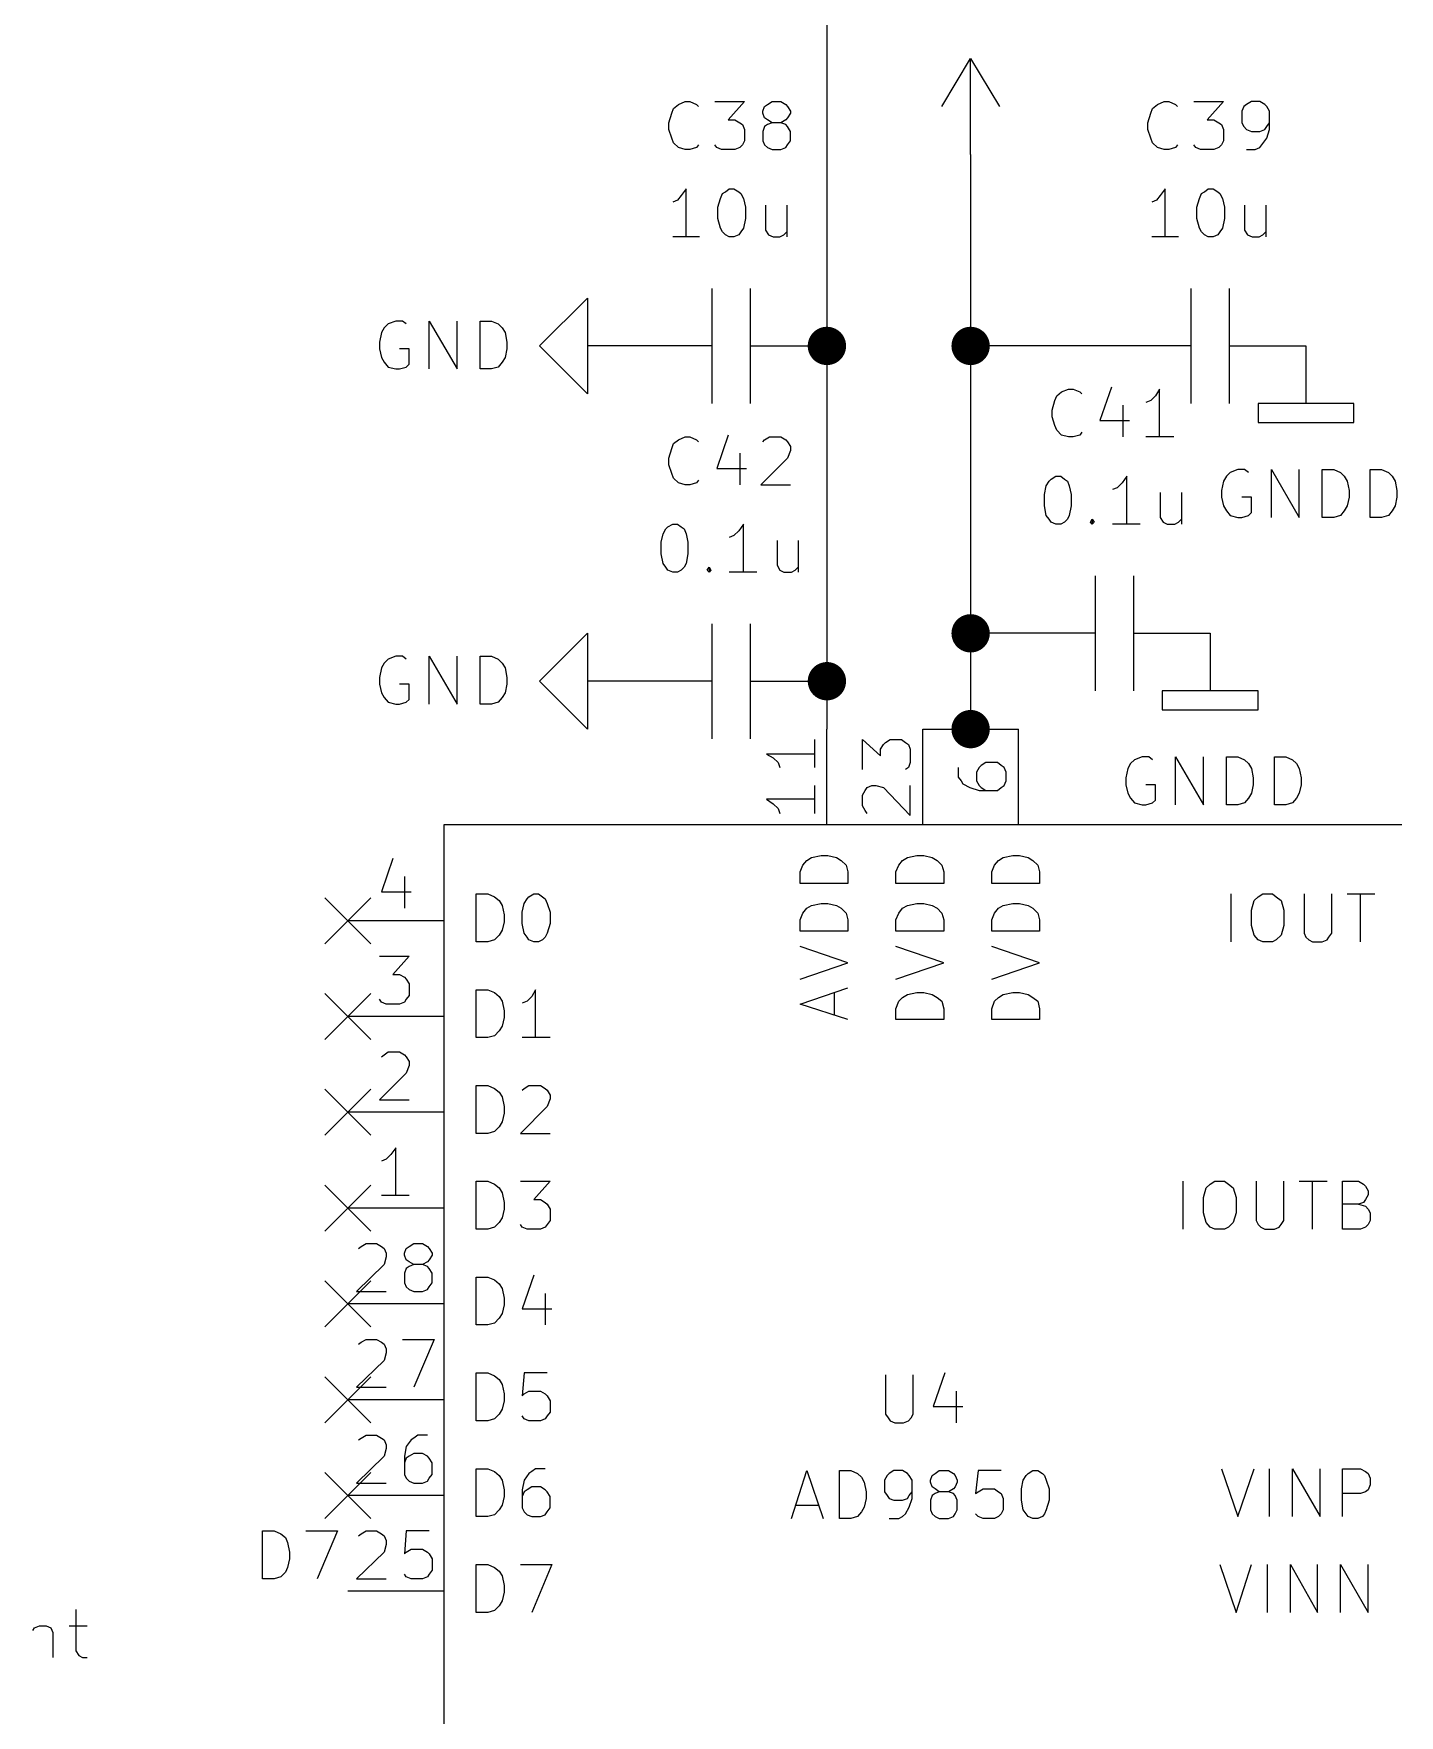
# Model space of a CAD drawing. Extents: x -2.2 to 11.3, y -7.9 to -0.4.
# Drawn here: x 2.872 to 4.297, y -5.179 to -3.424 of the extents above; entities that cross this region are included whole.
import ezdxf

# ---------------------------------------------------------------- set-up
doc = ezdxf.new("R2010")
doc.units = 0
doc.header["$MEASUREMENT"] = 0
for name, color, linetype in [('BLACK', 7, 'CONTINUOUS'), ('BLUE2', 5, 'CONTINUOUS'), ('CYAN2', 4, 'CONTINUOUS'), ('GREEN2', 3, 'CONTINUOUS'), ('LYELLOW', 51, 'CONTINUOUS'), ('RED2', 1, 'CONTINUOUS')]:
    doc.layers.add(name, color=color, linetype=linetype)

msp = doc.modelspace()

# ---------------------------------------------------------------- linework, layer by layer
at = {"layer": 'BLACK', "linetype": 'CONTINUOUS'}
for p, q in [((3.111, -5.037), (3.111, -4.987)), ((3.111, -4.987), (3.123, -4.987)), ((3.123, -4.987), (3.13, -4.99)), ((3.13, -4.99), (3.135, -4.994)), ((3.135, -4.994), (3.137, -4.999)), ((3.137, -4.999), (3.139, -5.009)), ((3.156, -4.987), (3.189, -4.987)), ((3.189, -4.987), (3.168, -5.037)), ((3.139, -5.016), (3.137, -5.025)), ((3.139, -5.009), (3.139, -5.016)), ((3.123, -5.037), (3.111, -5.037)), ((3.13, -5.035), (3.123, -5.037)), ((3.135, -5.03), (3.13, -5.035)), ((3.137, -5.025), (3.135, -5.03))]:
    msp.add_line(p, q, dxfattribs=at)
at = {"layer": 'BLUE2', "linetype": 'CONTINUOUS'}
for p, q in [((3.176, -4.326), (3.224, -4.374)), ((3.224, -4.326), (3.176, -4.374)), ((3.176, -4.426), (3.224, -4.474)), ((3.224, -4.426), (3.176, -4.474)), ((3.176, -4.526), (3.224, -4.574)), ((3.224, -4.526), (3.176, -4.574)), ((3.176, -4.626), (3.224, -4.674)), ((3.224, -4.626), (3.176, -4.674)), ((3.176, -4.726), (3.224, -4.774)), ((3.224, -4.726), (3.176, -4.774)), ((3.176, -4.826), (3.224, -4.874)), ((3.224, -4.826), (3.176, -4.874)), ((3.176, -4.926), (3.224, -4.974)), ((3.224, -4.926), (3.176, -4.974))]:
    msp.add_line(p, q, dxfattribs=at)
at = {"layer": 'CYAN2', "linetype": 'CONTINUOUS'}
for p, q in [((3.535, -3.517), (3.538, -3.507)), ((3.538, -3.507), (3.54, -3.502)), ((3.54, -3.502), (3.545, -3.498)), ((3.545, -3.498), (3.552, -3.495)), ((3.552, -3.495), (3.557, -3.495)), ((3.557, -3.495), (3.564, -3.498)), ((3.564, -3.498), (3.566, -3.5)), ((3.583, -3.495), (3.614, -3.495)), ((3.614, -3.495), (3.597, -3.514)), ((3.633, -3.505), (3.635, -3.5)), ((3.633, -3.507), (3.633, -3.505)), ((3.635, -3.512), (3.633, -3.507)), ((3.635, -3.5), (3.638, -3.498)), ((3.638, -3.498), (3.643, -3.495)), ((3.643, -3.495), (3.652, -3.495)), ((3.652, -3.495), (3.657, -3.498)), ((3.657, -3.498), (3.659, -3.5)), ((3.659, -3.5), (3.662, -3.505)), ((3.662, -3.507), (3.659, -3.512)), ((3.662, -3.505), (3.662, -3.507)), ((4.035, -3.517), (4.038, -3.507)), ((4.038, -3.507), (4.04, -3.502)), ((4.04, -3.502), (4.045, -3.498)), ((4.045, -3.498), (4.052, -3.495)), ((4.052, -3.495), (4.057, -3.495)), ((4.057, -3.495), (4.064, -3.498)), ((4.064, -3.498), (4.066, -3.5)), ((4.083, -3.495), (4.114, -3.495)), ((4.114, -3.495), (4.097, -3.514)), ((4.135, -3.5), (4.133, -3.505)), ((4.133, -3.505), (4.133, -3.517)), ((4.138, -3.498), (4.135, -3.5)), ((4.143, -3.495), (4.138, -3.498)), ((4.152, -3.495), (4.143, -3.495)), ((4.157, -3.498), (4.152, -3.495)), ((4.159, -3.5), (4.157, -3.498)), ((4.162, -3.505), (4.159, -3.5)), ((4.162, -3.524), (4.162, -3.505)), ((3.535, -3.524), (3.535, -3.517)), ((3.538, -3.533), (3.535, -3.524)), ((3.597, -3.514), (3.604, -3.514)), ((3.604, -3.514), (3.609, -3.517)), ((3.609, -3.517), (3.612, -3.519)), ((3.612, -3.519), (3.614, -3.524)), ((3.614, -3.524), (3.614, -3.536)), ((3.635, -3.521), (3.633, -3.526)), ((3.633, -3.526), (3.633, -3.536)), ((3.638, -3.514), (3.635, -3.512)), ((3.638, -3.519), (3.635, -3.521)), ((3.643, -3.517), (3.638, -3.514)), ((3.643, -3.517), (3.638, -3.519)), ((3.652, -3.517), (3.643, -3.517)), ((3.657, -3.514), (3.652, -3.517)), ((3.657, -3.519), (3.652, -3.517)), ((3.659, -3.512), (3.657, -3.514)), ((3.659, -3.521), (3.657, -3.519)), ((3.662, -3.526), (3.659, -3.521)), ((3.662, -3.536), (3.662, -3.526)), ((4.035, -3.524), (4.035, -3.517)), ((4.038, -3.533), (4.035, -3.524)), ((4.097, -3.514), (4.104, -3.514)), ((4.104, -3.514), (4.109, -3.517)), ((4.109, -3.517), (4.112, -3.519)), ((4.112, -3.519), (4.114, -3.524)), ((4.114, -3.524), (4.114, -3.536)), ((4.133, -3.517), (4.135, -3.521)), ((4.135, -3.521), (4.138, -3.524)), ((4.138, -3.524), (4.143, -3.526)), ((4.143, -3.526), (4.152, -3.526)), ((4.152, -3.526), (4.157, -3.524)), ((4.157, -3.524), (4.159, -3.521)), ((4.159, -3.521), (4.162, -3.517)), ((4.159, -3.533), (4.162, -3.524)), ((3.54, -3.538), (3.538, -3.533)), ((3.545, -3.543), (3.54, -3.538)), ((3.552, -3.545), (3.545, -3.543)), ((3.557, -3.545), (3.552, -3.545)), ((3.564, -3.543), (3.557, -3.545)), ((3.566, -3.54), (3.564, -3.543)), ((3.585, -3.543), (3.583, -3.54)), ((3.59, -3.545), (3.585, -3.543)), ((3.604, -3.545), (3.59, -3.545)), ((3.609, -3.543), (3.604, -3.545)), ((3.612, -3.54), (3.609, -3.543)), ((3.614, -3.536), (3.612, -3.54)), ((3.633, -3.536), (3.635, -3.54)), ((3.635, -3.54), (3.638, -3.543)), ((3.638, -3.543), (3.643, -3.545)), ((3.643, -3.545), (3.652, -3.545)), ((3.652, -3.545), (3.657, -3.543)), ((3.657, -3.543), (3.659, -3.54)), ((3.659, -3.54), (3.662, -3.536)), ((4.04, -3.538), (4.038, -3.533)), ((4.045, -3.543), (4.04, -3.538)), ((4.052, -3.545), (4.045, -3.543)), ((4.057, -3.545), (4.052, -3.545)), ((4.064, -3.543), (4.057, -3.545)), ((4.066, -3.54), (4.064, -3.543)), ((4.085, -3.543), (4.083, -3.54)), ((4.09, -3.545), (4.085, -3.543)), ((4.104, -3.545), (4.09, -3.545)), ((4.109, -3.543), (4.104, -3.545)), ((4.112, -3.54), (4.109, -3.543)), ((4.114, -3.536), (4.112, -3.54)), ((4.138, -3.545), (4.147, -3.545)), ((4.147, -3.545), (4.152, -3.543)), ((4.152, -3.543), (4.154, -3.54)), ((4.154, -3.54), (4.159, -3.533)), ((3.544, -3.598), (3.539, -3.6)), ((3.548, -3.593), (3.544, -3.598)), ((3.553, -3.586), (3.548, -3.593)), ((3.553, -3.636), (3.553, -3.586)), ((3.586, -3.605), (3.589, -3.596)), ((3.589, -3.596), (3.591, -3.591)), ((3.591, -3.591), (3.594, -3.589)), ((3.594, -3.589), (3.598, -3.586)), ((3.598, -3.586), (3.603, -3.586)), ((3.603, -3.586), (3.608, -3.589)), ((3.608, -3.589), (3.61, -3.591)), ((3.61, -3.591), (3.613, -3.596)), ((3.613, -3.596), (3.615, -3.605)), ((4.044, -3.598), (4.039, -3.6)), ((4.048, -3.593), (4.044, -3.598)), ((4.053, -3.586), (4.048, -3.593)), ((4.053, -3.636), (4.053, -3.586)), ((4.086, -3.605), (4.089, -3.596)), ((4.089, -3.596), (4.091, -3.591)), ((4.091, -3.591), (4.094, -3.589)), ((4.094, -3.589), (4.098, -3.586)), ((4.098, -3.586), (4.103, -3.586)), ((4.103, -3.586), (4.108, -3.589)), ((4.108, -3.589), (4.11, -3.591)), ((4.11, -3.591), (4.113, -3.596)), ((4.113, -3.596), (4.115, -3.605)), ((3.586, -3.617), (3.586, -3.605)), ((3.615, -3.605), (3.615, -3.617)), ((3.636, -3.603), (3.636, -3.629)), ((3.658, -3.603), (3.658, -3.636)), ((4.086, -3.617), (4.086, -3.605)), ((4.115, -3.605), (4.115, -3.617)), ((4.136, -3.603), (4.136, -3.629)), ((4.158, -3.603), (4.158, -3.636)), ((3.589, -3.627), (3.586, -3.617)), ((3.591, -3.631), (3.589, -3.627)), ((3.594, -3.634), (3.591, -3.631)), ((3.61, -3.631), (3.608, -3.634)), ((3.613, -3.627), (3.61, -3.631)), ((3.615, -3.617), (3.613, -3.627)), ((3.636, -3.629), (3.639, -3.634)), ((3.655, -3.634), (3.658, -3.631)), ((4.089, -3.627), (4.086, -3.617)), ((4.091, -3.631), (4.089, -3.627)), ((4.094, -3.634), (4.091, -3.631)), ((4.11, -3.631), (4.108, -3.634)), ((4.113, -3.627), (4.11, -3.631)), ((4.115, -3.617), (4.113, -3.627)), ((4.136, -3.629), (4.139, -3.634)), ((4.155, -3.634), (4.158, -3.631)), ((3.567, -3.636), (3.539, -3.636)), ((3.598, -3.636), (3.594, -3.634)), ((3.603, -3.636), (3.598, -3.636)), ((3.608, -3.634), (3.603, -3.636)), ((3.639, -3.634), (3.644, -3.636)), ((3.644, -3.636), (3.651, -3.636)), ((3.651, -3.636), (3.655, -3.634)), ((4.067, -3.636), (4.039, -3.636)), ((4.098, -3.636), (4.094, -3.634)), ((4.103, -3.636), (4.098, -3.636)), ((4.108, -3.634), (4.103, -3.636)), ((4.139, -3.634), (4.144, -3.636)), ((4.144, -3.636), (4.151, -3.636)), ((4.151, -3.636), (4.155, -3.634)), ((3.235, -3.736), (3.233, -3.746)), ((3.238, -3.731), (3.235, -3.736)), ((3.242, -3.727), (3.238, -3.731)), ((3.25, -3.724), (3.242, -3.727)), ((3.257, -3.724), (3.25, -3.724)), ((3.261, -3.727), (3.257, -3.724)), ((3.285, -3.774), (3.285, -3.724)), ((3.285, -3.724), (3.314, -3.774)), ((3.314, -3.774), (3.314, -3.724)), ((3.338, -3.774), (3.338, -3.724)), ((3.338, -3.724), (3.35, -3.724)), ((3.35, -3.724), (3.357, -3.727)), ((3.357, -3.727), (3.361, -3.731)), ((3.361, -3.731), (3.364, -3.736)), ((3.364, -3.736), (3.366, -3.746)), ((3.233, -3.746), (3.233, -3.753)), ((3.233, -3.753), (3.235, -3.762)), ((3.264, -3.753), (3.254, -3.753)), ((3.264, -3.769), (3.264, -3.753)), ((3.366, -3.753), (3.364, -3.762)), ((3.366, -3.746), (3.366, -3.753)), ((3.235, -3.762), (3.238, -3.767)), ((3.238, -3.767), (3.242, -3.772)), ((3.242, -3.772), (3.25, -3.774)), ((3.25, -3.774), (3.254, -3.774)), ((3.254, -3.774), (3.261, -3.772)), ((3.261, -3.772), (3.264, -3.769)), ((3.35, -3.774), (3.338, -3.774)), ((3.357, -3.772), (3.35, -3.774)), ((3.361, -3.767), (3.357, -3.772)), ((3.364, -3.762), (3.361, -3.767)), ((3.935, -3.817), (3.938, -3.807)), ((3.938, -3.807), (3.94, -3.802)), ((3.94, -3.802), (3.945, -3.798)), ((3.945, -3.798), (3.952, -3.795)), ((3.952, -3.795), (3.957, -3.795)), ((3.957, -3.795), (3.964, -3.798)), ((3.964, -3.798), (3.966, -3.8)), ((3.997, -3.793), (3.985, -3.828)), ((4.038, -3.807), (4.033, -3.809)), ((4.043, -3.802), (4.038, -3.807)), ((4.047, -3.795), (4.043, -3.802)), ((4.047, -3.845), (4.047, -3.795)), ((3.935, -3.824), (3.935, -3.817)), ((3.938, -3.833), (3.935, -3.824)), ((4.009, -3.812), (4.009, -3.845)), ((3.597, -3.843), (3.585, -3.878)), ((3.94, -3.838), (3.938, -3.833)), ((3.945, -3.843), (3.94, -3.838)), ((3.952, -3.845), (3.945, -3.843)), ((3.964, -3.843), (3.957, -3.845)), ((3.966, -3.84), (3.964, -3.843)), ((3.985, -3.828), (4.016, -3.828)), ((3.535, -3.867), (3.538, -3.857)), ((3.538, -3.857), (3.54, -3.852)), ((3.54, -3.852), (3.545, -3.848)), ((3.545, -3.848), (3.552, -3.845)), ((3.552, -3.845), (3.557, -3.845)), ((3.557, -3.845), (3.564, -3.848)), ((3.564, -3.848), (3.566, -3.85)), ((3.609, -3.862), (3.609, -3.895)), ((3.633, -3.85), (3.635, -3.848)), ((3.635, -3.848), (3.64, -3.845)), ((3.64, -3.845), (3.652, -3.845)), ((3.652, -3.845), (3.657, -3.848)), ((3.657, -3.848), (3.659, -3.85)), ((3.659, -3.85), (3.662, -3.855)), ((3.662, -3.859), (3.659, -3.867)), ((3.662, -3.855), (3.662, -3.859)), ((3.957, -3.845), (3.952, -3.845)), ((4.062, -3.845), (4.033, -3.845)), ((3.535, -3.874), (3.535, -3.867)), ((3.538, -3.883), (3.535, -3.874)), ((3.585, -3.878), (3.616, -3.878)), ((3.659, -3.867), (3.631, -3.895)), ((4.129, -3.879), (4.121, -3.882)), ((4.136, -3.879), (4.129, -3.879)), ((4.14, -3.882), (4.136, -3.879)), ((4.164, -3.929), (4.164, -3.879)), ((4.164, -3.879), (4.193, -3.929)), ((4.193, -3.929), (4.193, -3.879)), ((4.217, -3.929), (4.217, -3.879)), ((4.217, -3.879), (4.229, -3.879)), ((4.229, -3.879), (4.236, -3.882)), ((4.267, -3.929), (4.267, -3.879)), ((4.267, -3.879), (4.279, -3.879)), ((4.279, -3.879), (4.286, -3.882)), ((3.54, -3.888), (3.538, -3.883)), ((3.545, -3.893), (3.54, -3.888)), ((3.552, -3.895), (3.545, -3.893)), ((3.557, -3.895), (3.552, -3.895)), ((3.564, -3.893), (3.557, -3.895)), ((3.566, -3.89), (3.564, -3.893)), ((3.631, -3.895), (3.662, -3.895)), ((3.927, -3.905), (3.929, -3.896)), ((3.929, -3.896), (3.932, -3.891)), ((3.932, -3.891), (3.934, -3.889)), ((3.934, -3.889), (3.939, -3.886)), ((3.939, -3.886), (3.944, -3.886)), ((3.944, -3.886), (3.948, -3.889)), ((3.948, -3.889), (3.951, -3.891)), ((3.951, -3.891), (3.953, -3.896)), ((3.953, -3.896), (3.955, -3.905)), ((4.008, -3.893), (4.003, -3.898)), ((4.013, -3.886), (4.008, -3.893)), ((4.013, -3.936), (4.013, -3.886)), ((4.114, -3.891), (4.112, -3.901)), ((4.117, -3.886), (4.114, -3.891)), ((4.121, -3.882), (4.117, -3.886)), ((4.236, -3.882), (4.24, -3.886)), ((4.24, -3.886), (4.243, -3.891)), ((4.243, -3.891), (4.245, -3.901)), ((4.286, -3.882), (4.29, -3.886)), ((4.29, -3.886), (4.293, -3.891)), ((4.293, -3.891), (4.295, -3.901)), ((3.927, -3.917), (3.927, -3.905)), ((3.955, -3.905), (3.955, -3.917)), ((4.003, -3.898), (3.998, -3.9)), ((4.048, -3.903), (4.048, -3.929)), ((4.07, -3.903), (4.07, -3.936)), ((4.112, -3.901), (4.112, -3.908)), ((4.112, -3.908), (4.114, -3.917)), ((4.143, -3.908), (4.133, -3.908)), ((4.143, -3.924), (4.143, -3.908)), ((4.245, -3.908), (4.243, -3.917)), ((4.245, -3.901), (4.245, -3.908)), ((4.295, -3.908), (4.293, -3.917)), ((4.295, -3.901), (4.295, -3.908)), ((3.929, -3.927), (3.927, -3.917)), ((3.932, -3.931), (3.929, -3.927)), ((3.934, -3.934), (3.932, -3.931)), ((3.951, -3.931), (3.948, -3.934)), ((3.953, -3.927), (3.951, -3.931)), ((3.955, -3.917), (3.953, -3.927)), ((3.975, -3.934), (3.977, -3.931)), ((3.977, -3.931), (3.979, -3.934)), ((3.977, -3.931), (3.977, -3.936)), ((4.048, -3.929), (4.051, -3.934)), ((4.067, -3.934), (4.07, -3.931)), ((4.114, -3.917), (4.117, -3.922)), ((4.117, -3.922), (4.121, -3.927)), ((4.121, -3.927), (4.129, -3.929)), ((4.129, -3.929), (4.133, -3.929)), ((4.133, -3.929), (4.14, -3.927)), ((4.14, -3.927), (4.143, -3.924)), ((4.229, -3.929), (4.217, -3.929)), ((4.236, -3.927), (4.229, -3.929)), ((4.24, -3.922), (4.236, -3.927)), ((4.243, -3.917), (4.24, -3.922)), ((4.279, -3.929), (4.267, -3.929)), ((4.286, -3.927), (4.279, -3.929)), ((4.29, -3.922), (4.286, -3.927)), ((4.293, -3.917), (4.29, -3.922)), ((3.527, -3.955), (3.529, -3.946)), ((3.529, -3.946), (3.532, -3.941)), ((3.532, -3.941), (3.534, -3.939)), ((3.534, -3.939), (3.539, -3.936)), ((3.539, -3.936), (3.544, -3.936)), ((3.544, -3.936), (3.548, -3.939)), ((3.548, -3.939), (3.551, -3.941)), ((3.551, -3.941), (3.553, -3.946)), ((3.553, -3.946), (3.555, -3.955)), ((3.603, -3.948), (3.598, -3.95)), ((3.608, -3.943), (3.603, -3.948)), ((3.613, -3.936), (3.608, -3.943)), ((3.613, -3.986), (3.613, -3.936)), ((3.939, -3.936), (3.934, -3.934)), ((3.944, -3.936), (3.939, -3.936)), ((3.948, -3.934), (3.944, -3.936)), ((3.977, -3.936), (3.975, -3.934)), ((3.979, -3.934), (3.977, -3.936)), ((4.027, -3.936), (3.998, -3.936)), ((4.051, -3.934), (4.055, -3.936)), ((4.055, -3.936), (4.063, -3.936)), ((4.063, -3.936), (4.067, -3.934)), ((3.527, -3.967), (3.527, -3.955)), ((3.529, -3.977), (3.527, -3.967)), ((3.555, -3.967), (3.553, -3.977)), ((3.555, -3.955), (3.555, -3.967)), ((3.648, -3.953), (3.648, -3.979)), ((3.67, -3.953), (3.67, -3.986)), ((3.532, -3.981), (3.529, -3.977)), ((3.534, -3.984), (3.532, -3.981)), ((3.539, -3.986), (3.534, -3.984)), ((3.548, -3.984), (3.544, -3.986)), ((3.551, -3.981), (3.548, -3.984)), ((3.553, -3.977), (3.551, -3.981)), ((3.575, -3.984), (3.577, -3.981)), ((3.577, -3.986), (3.575, -3.984)), ((3.577, -3.981), (3.579, -3.984)), ((3.577, -3.981), (3.577, -3.986)), ((3.579, -3.984), (3.577, -3.986)), ((3.648, -3.979), (3.651, -3.984)), ((3.651, -3.984), (3.655, -3.986)), ((3.663, -3.986), (3.667, -3.984)), ((3.667, -3.984), (3.67, -3.981)), ((3.544, -3.986), (3.539, -3.986)), ((3.627, -3.986), (3.598, -3.986)), ((3.655, -3.986), (3.663, -3.986)), ((3.235, -4.086), (3.233, -4.096)), ((3.238, -4.081), (3.235, -4.086)), ((3.242, -4.077), (3.238, -4.081)), ((3.25, -4.074), (3.242, -4.077)), ((3.257, -4.074), (3.25, -4.074)), ((3.261, -4.077), (3.257, -4.074)), ((3.285, -4.124), (3.285, -4.074)), ((3.285, -4.074), (3.314, -4.124)), ((3.314, -4.124), (3.314, -4.074)), ((3.338, -4.124), (3.338, -4.074)), ((3.338, -4.074), (3.35, -4.074)), ((3.35, -4.074), (3.357, -4.077)), ((3.357, -4.077), (3.361, -4.081)), ((3.361, -4.081), (3.364, -4.086)), ((3.364, -4.086), (3.366, -4.096)), ((3.233, -4.096), (3.233, -4.103)), ((3.233, -4.103), (3.235, -4.112)), ((3.264, -4.103), (3.254, -4.103)), ((3.264, -4.119), (3.264, -4.103)), ((3.366, -4.103), (3.364, -4.112)), ((3.366, -4.096), (3.366, -4.103)), ((3.235, -4.112), (3.238, -4.117)), ((3.238, -4.117), (3.242, -4.122)), ((3.242, -4.122), (3.25, -4.124)), ((3.25, -4.124), (3.254, -4.124)), ((3.254, -4.124), (3.261, -4.122)), ((3.261, -4.122), (3.264, -4.119)), ((3.35, -4.124), (3.338, -4.124)), ((3.357, -4.122), (3.35, -4.124)), ((3.361, -4.117), (3.357, -4.122)), ((3.364, -4.112), (3.361, -4.117)), ((4.014, -4.191), (4.012, -4.201)), ((4.017, -4.186), (4.014, -4.191)), ((4.021, -4.182), (4.017, -4.186)), ((4.029, -4.179), (4.021, -4.182)), ((4.036, -4.179), (4.029, -4.179)), ((4.04, -4.182), (4.036, -4.179)), ((4.064, -4.229), (4.064, -4.179)), ((4.064, -4.179), (4.093, -4.229)), ((4.093, -4.229), (4.093, -4.179)), ((4.117, -4.229), (4.117, -4.179)), ((4.117, -4.179), (4.129, -4.179)), ((4.129, -4.179), (4.136, -4.182)), ((4.136, -4.182), (4.14, -4.186)), ((4.14, -4.186), (4.143, -4.191)), ((4.143, -4.191), (4.145, -4.201)), ((4.167, -4.229), (4.167, -4.179)), ((4.167, -4.179), (4.179, -4.179)), ((4.179, -4.179), (4.186, -4.182)), ((4.186, -4.182), (4.19, -4.186)), ((4.19, -4.186), (4.193, -4.191)), ((4.193, -4.191), (4.195, -4.201)), ((4.012, -4.201), (4.012, -4.208)), ((4.012, -4.208), (4.014, -4.217)), ((4.043, -4.208), (4.033, -4.208)), ((4.043, -4.224), (4.043, -4.208)), ((4.145, -4.208), (4.143, -4.217)), ((4.145, -4.201), (4.145, -4.208)), ((4.195, -4.208), (4.193, -4.217)), ((4.195, -4.201), (4.195, -4.208)), ((4.014, -4.217), (4.017, -4.222)), ((4.017, -4.222), (4.021, -4.227)), ((4.021, -4.227), (4.029, -4.229)), ((4.029, -4.229), (4.033, -4.229)), ((4.033, -4.229), (4.04, -4.227)), ((4.04, -4.227), (4.043, -4.224)), ((4.129, -4.229), (4.117, -4.229)), ((4.136, -4.227), (4.129, -4.229)), ((4.14, -4.222), (4.136, -4.227)), ((4.143, -4.217), (4.14, -4.222)), ((4.179, -4.229), (4.167, -4.229)), ((4.186, -4.227), (4.179, -4.229)), ((4.19, -4.222), (4.186, -4.227)), ((4.193, -4.217), (4.19, -4.222)), ((3.684, -4.284), (3.694, -4.282)), ((3.694, -4.282), (3.701, -4.282)), ((3.701, -4.282), (3.71, -4.284)), ((3.784, -4.284), (3.794, -4.282)), ((3.794, -4.282), (3.801, -4.282)), ((3.801, -4.282), (3.81, -4.284)), ((3.884, -4.284), (3.894, -4.282)), ((3.894, -4.282), (3.901, -4.282)), ((3.901, -4.282), (3.91, -4.284)), ((3.672, -4.299), (3.675, -4.292)), ((3.672, -4.311), (3.672, -4.299)), ((3.675, -4.292), (3.679, -4.287)), ((3.679, -4.287), (3.684, -4.284)), ((3.71, -4.284), (3.715, -4.287)), ((3.715, -4.287), (3.72, -4.292)), ((3.72, -4.292), (3.722, -4.299)), ((3.722, -4.299), (3.722, -4.311)), ((3.772, -4.299), (3.775, -4.292)), ((3.772, -4.311), (3.772, -4.299)), ((3.775, -4.292), (3.779, -4.287)), ((3.779, -4.287), (3.784, -4.284)), ((3.81, -4.284), (3.815, -4.287)), ((3.815, -4.287), (3.82, -4.292)), ((3.82, -4.292), (3.822, -4.299)), ((3.822, -4.299), (3.822, -4.311)), ((3.872, -4.299), (3.875, -4.292)), ((3.872, -4.311), (3.872, -4.299)), ((3.875, -4.292), (3.879, -4.287)), ((3.879, -4.287), (3.884, -4.284)), ((3.91, -4.284), (3.915, -4.287)), ((3.915, -4.287), (3.92, -4.292)), ((3.92, -4.292), (3.922, -4.299)), ((3.922, -4.299), (3.922, -4.311)), ((3.722, -4.311), (3.672, -4.311)), ((3.822, -4.311), (3.772, -4.311)), ((3.922, -4.311), (3.872, -4.311)), ((3.334, -4.372), (3.334, -4.322)), ((3.334, -4.322), (3.346, -4.322)), ((3.346, -4.322), (3.353, -4.325)), ((3.353, -4.325), (3.358, -4.329)), ((3.358, -4.329), (3.361, -4.334)), ((3.361, -4.334), (3.363, -4.344)), ((3.382, -4.341), (3.384, -4.332)), ((3.384, -4.332), (3.387, -4.327)), ((3.387, -4.327), (3.389, -4.325)), ((3.389, -4.325), (3.394, -4.322)), ((3.394, -4.322), (3.399, -4.322)), ((3.399, -4.322), (3.403, -4.325)), ((3.403, -4.325), (3.406, -4.327)), ((3.406, -4.327), (3.408, -4.332)), ((3.408, -4.332), (3.411, -4.341)), ((3.679, -4.337), (3.684, -4.334)), ((3.684, -4.334), (3.694, -4.332)), ((3.694, -4.332), (3.701, -4.332)), ((3.701, -4.332), (3.71, -4.334)), ((3.71, -4.334), (3.715, -4.337)), ((3.779, -4.337), (3.784, -4.334)), ((3.784, -4.334), (3.794, -4.332)), ((3.794, -4.332), (3.801, -4.332)), ((3.801, -4.332), (3.81, -4.334)), ((3.81, -4.334), (3.815, -4.337)), ((3.879, -4.337), (3.884, -4.334)), ((3.884, -4.334), (3.894, -4.332)), ((3.894, -4.332), (3.901, -4.332)), ((3.901, -4.332), (3.91, -4.334)), ((3.91, -4.334), (3.915, -4.337)), ((4.122, -4.372), (4.122, -4.322)), ((4.143, -4.339), (4.146, -4.329)), ((4.146, -4.329), (4.15, -4.325)), ((4.15, -4.325), (4.155, -4.322)), ((4.155, -4.322), (4.165, -4.322)), ((4.165, -4.322), (4.169, -4.325)), ((4.169, -4.325), (4.174, -4.329)), ((4.174, -4.329), (4.177, -4.339)), ((4.198, -4.322), (4.198, -4.363)), ((4.227, -4.363), (4.227, -4.322)), ((4.243, -4.322), (4.272, -4.322)), ((4.257, -4.372), (4.257, -4.322)), ((3.363, -4.351), (3.361, -4.36)), ((3.363, -4.344), (3.363, -4.351)), ((3.382, -4.353), (3.382, -4.341)), ((3.384, -4.363), (3.382, -4.353)), ((3.411, -4.353), (3.408, -4.363)), ((3.411, -4.341), (3.411, -4.353)), ((3.672, -4.349), (3.675, -4.342)), ((3.672, -4.361), (3.672, -4.349)), ((3.675, -4.342), (3.679, -4.337)), ((3.715, -4.337), (3.72, -4.342)), ((3.72, -4.342), (3.722, -4.349)), ((3.722, -4.349), (3.722, -4.361)), ((3.772, -4.349), (3.775, -4.342)), ((3.772, -4.361), (3.772, -4.349)), ((3.775, -4.342), (3.779, -4.337)), ((3.815, -4.337), (3.82, -4.342)), ((3.82, -4.342), (3.822, -4.349)), ((3.822, -4.349), (3.822, -4.361)), ((3.872, -4.349), (3.875, -4.342)), ((3.872, -4.361), (3.872, -4.349)), ((3.875, -4.342), (3.879, -4.337)), ((3.915, -4.337), (3.92, -4.342)), ((3.92, -4.342), (3.922, -4.349)), ((3.922, -4.349), (3.922, -4.361)), ((4.143, -4.355), (4.143, -4.339)), ((4.177, -4.339), (4.177, -4.355)), ((3.353, -4.37), (3.346, -4.372)), ((3.358, -4.365), (3.353, -4.37)), ((3.361, -4.36), (3.358, -4.365)), ((3.387, -4.367), (3.384, -4.363)), ((3.389, -4.37), (3.387, -4.367)), ((3.394, -4.372), (3.389, -4.37)), ((3.403, -4.37), (3.399, -4.372)), ((3.406, -4.367), (3.403, -4.37)), ((3.408, -4.363), (3.406, -4.367)), ((3.722, -4.361), (3.672, -4.361)), ((3.822, -4.361), (3.772, -4.361)), ((3.922, -4.361), (3.872, -4.361)), ((4.146, -4.365), (4.143, -4.355)), ((4.15, -4.37), (4.146, -4.365)), ((4.155, -4.372), (4.15, -4.37)), ((4.169, -4.37), (4.165, -4.372)), ((4.174, -4.365), (4.169, -4.37)), ((4.177, -4.355), (4.174, -4.365)), ((4.198, -4.363), (4.2, -4.367)), ((4.2, -4.367), (4.203, -4.37)), ((4.203, -4.37), (4.207, -4.372)), ((4.217, -4.372), (4.222, -4.37)), ((4.222, -4.37), (4.224, -4.367)), ((4.224, -4.367), (4.227, -4.363)), ((3.346, -4.372), (3.334, -4.372)), ((3.399, -4.372), (3.394, -4.372)), ((3.722, -4.394), (3.672, -4.377)), ((3.822, -4.394), (3.772, -4.377)), ((3.922, -4.394), (3.872, -4.377)), ((4.165, -4.372), (4.155, -4.372)), ((4.207, -4.372), (4.217, -4.372)), ((3.672, -4.411), (3.722, -4.394)), ((3.772, -4.411), (3.822, -4.394)), ((3.872, -4.411), (3.922, -4.394)), ((3.334, -4.472), (3.334, -4.422)), ((3.334, -4.422), (3.346, -4.422)), ((3.346, -4.422), (3.353, -4.425)), ((3.396, -4.422), (3.392, -4.429)), ((3.396, -4.472), (3.396, -4.422)), ((3.672, -4.437), (3.722, -4.42)), ((3.353, -4.425), (3.358, -4.429)), ((3.358, -4.429), (3.361, -4.434)), ((3.361, -4.434), (3.363, -4.444)), ((3.387, -4.434), (3.382, -4.436)), ((3.392, -4.429), (3.387, -4.434)), ((3.722, -4.453), (3.672, -4.437)), ((3.708, -4.449), (3.708, -4.425)), ((3.772, -4.442), (3.775, -4.434)), ((3.775, -4.434), (3.779, -4.43)), ((3.779, -4.43), (3.784, -4.427)), ((3.784, -4.427), (3.794, -4.425)), ((3.794, -4.425), (3.801, -4.425)), ((3.801, -4.425), (3.81, -4.427)), ((3.81, -4.427), (3.815, -4.43)), ((3.815, -4.43), (3.82, -4.434)), ((3.82, -4.434), (3.822, -4.442)), ((3.872, -4.442), (3.875, -4.434)), ((3.875, -4.434), (3.879, -4.43)), ((3.879, -4.43), (3.884, -4.427)), ((3.884, -4.427), (3.894, -4.425)), ((3.894, -4.425), (3.901, -4.425)), ((3.901, -4.425), (3.91, -4.427)), ((3.91, -4.427), (3.915, -4.43)), ((3.915, -4.43), (3.92, -4.434)), ((3.92, -4.434), (3.922, -4.442)), ((3.363, -4.451), (3.361, -4.46)), ((3.363, -4.444), (3.363, -4.451)), ((3.772, -4.453), (3.772, -4.442)), ((3.822, -4.453), (3.772, -4.453)), ((3.822, -4.442), (3.822, -4.453)), ((3.872, -4.453), (3.872, -4.442)), ((3.922, -4.453), (3.872, -4.453)), ((3.922, -4.442), (3.922, -4.453)), ((3.346, -4.472), (3.334, -4.472)), ((3.353, -4.47), (3.346, -4.472)), ((3.358, -4.465), (3.353, -4.47)), ((3.361, -4.46), (3.358, -4.465)), ((3.411, -4.472), (3.382, -4.472)), ((3.334, -4.572), (3.334, -4.522)), ((3.334, -4.522), (3.346, -4.522)), ((3.346, -4.522), (3.353, -4.525)), ((3.353, -4.525), (3.358, -4.529)), ((3.358, -4.529), (3.361, -4.534)), ((3.382, -4.527), (3.384, -4.525)), ((3.384, -4.525), (3.389, -4.522)), ((3.389, -4.522), (3.401, -4.522)), ((3.401, -4.522), (3.406, -4.525)), ((3.406, -4.525), (3.408, -4.527)), ((3.408, -4.527), (3.411, -4.532)), ((3.361, -4.534), (3.363, -4.544)), ((3.363, -4.544), (3.363, -4.551)), ((3.408, -4.544), (3.38, -4.572)), ((3.411, -4.536), (3.408, -4.544)), ((3.411, -4.532), (3.411, -4.536)), ((3.361, -4.56), (3.358, -4.565)), ((3.363, -4.551), (3.361, -4.56)), ((3.346, -4.572), (3.334, -4.572)), ((3.353, -4.57), (3.346, -4.572)), ((3.358, -4.565), (3.353, -4.57)), ((3.38, -4.572), (3.411, -4.572)), ((3.334, -4.672), (3.334, -4.622)), ((3.334, -4.622), (3.346, -4.622)), ((3.346, -4.622), (3.353, -4.625)), ((3.353, -4.625), (3.358, -4.629)), ((3.358, -4.629), (3.361, -4.634)), ((3.361, -4.634), (3.363, -4.644)), ((3.38, -4.622), (3.411, -4.622)), ((3.411, -4.622), (3.394, -4.641)), ((4.072, -4.672), (4.072, -4.622)), ((4.093, -4.639), (4.096, -4.629)), ((4.096, -4.629), (4.1, -4.625)), ((4.1, -4.625), (4.105, -4.622)), ((4.105, -4.622), (4.115, -4.622)), ((4.115, -4.622), (4.119, -4.625)), ((4.119, -4.625), (4.124, -4.629)), ((4.124, -4.629), (4.127, -4.639)), ((4.148, -4.622), (4.148, -4.663)), ((4.177, -4.663), (4.177, -4.622)), ((4.193, -4.622), (4.222, -4.622)), ((4.207, -4.672), (4.207, -4.622)), ((4.238, -4.672), (4.238, -4.622)), ((4.238, -4.622), (4.255, -4.622)), ((4.255, -4.622), (4.26, -4.625)), ((4.26, -4.625), (4.262, -4.627)), ((4.262, -4.627), (4.265, -4.632)), ((4.265, -4.632), (4.265, -4.636)), ((3.363, -4.651), (3.361, -4.66)), ((3.363, -4.644), (3.363, -4.651)), ((3.394, -4.641), (3.401, -4.641)), ((3.401, -4.641), (3.406, -4.644)), ((3.406, -4.644), (3.408, -4.646)), ((3.408, -4.646), (3.411, -4.651)), ((3.411, -4.651), (3.411, -4.663)), ((4.093, -4.655), (4.093, -4.639)), ((4.127, -4.639), (4.127, -4.655)), ((4.255, -4.646), (4.238, -4.646)), ((4.26, -4.644), (4.255, -4.646)), ((4.255, -4.646), (4.262, -4.648)), ((4.262, -4.641), (4.26, -4.644)), ((4.265, -4.636), (4.262, -4.641)), ((4.262, -4.648), (4.265, -4.651)), ((4.265, -4.651), (4.267, -4.655)), ((3.358, -4.665), (3.353, -4.67)), ((3.361, -4.66), (3.358, -4.665)), ((3.382, -4.67), (3.38, -4.667)), ((3.408, -4.667), (3.406, -4.67)), ((3.411, -4.663), (3.408, -4.667)), ((4.096, -4.665), (4.093, -4.655)), ((4.1, -4.67), (4.096, -4.665)), ((4.124, -4.665), (4.119, -4.67)), ((4.127, -4.655), (4.124, -4.665)), ((4.148, -4.663), (4.15, -4.667)), ((4.15, -4.667), (4.153, -4.67)), ((4.172, -4.67), (4.174, -4.667)), ((4.174, -4.667), (4.177, -4.663)), ((4.265, -4.667), (4.262, -4.67)), ((4.267, -4.663), (4.265, -4.667)), ((4.267, -4.655), (4.267, -4.663)), ((3.346, -4.672), (3.334, -4.672)), ((3.353, -4.67), (3.346, -4.672)), ((3.387, -4.672), (3.382, -4.67)), ((3.401, -4.672), (3.387, -4.672)), ((3.406, -4.67), (3.401, -4.672)), ((4.105, -4.672), (4.1, -4.67)), ((4.115, -4.672), (4.105, -4.672)), ((4.119, -4.67), (4.115, -4.672)), ((4.153, -4.67), (4.157, -4.672)), ((4.157, -4.672), (4.167, -4.672)), ((4.167, -4.672), (4.172, -4.67)), ((4.257, -4.672), (4.238, -4.672)), ((4.262, -4.67), (4.257, -4.672)), ((3.334, -4.772), (3.334, -4.722)), ((3.334, -4.722), (3.346, -4.722)), ((3.346, -4.722), (3.353, -4.725)), ((3.394, -4.72), (3.382, -4.755)), ((3.353, -4.725), (3.358, -4.729)), ((3.358, -4.729), (3.361, -4.734)), ((3.361, -4.734), (3.363, -4.744)), ((3.406, -4.739), (3.406, -4.772)), ((3.363, -4.751), (3.361, -4.76)), ((3.363, -4.744), (3.363, -4.751)), ((3.382, -4.755), (3.413, -4.755)), ((3.346, -4.772), (3.334, -4.772)), ((3.353, -4.77), (3.346, -4.772)), ((3.358, -4.765), (3.353, -4.77)), ((3.361, -4.76), (3.358, -4.765)), ((3.334, -4.872), (3.334, -4.822)), ((3.334, -4.822), (3.346, -4.822)), ((3.346, -4.822), (3.353, -4.825)), ((3.353, -4.825), (3.358, -4.829)), ((3.384, -4.822), (3.382, -4.846)), ((3.408, -4.822), (3.384, -4.822)), ((3.761, -4.824), (3.761, -4.865)), ((3.79, -4.865), (3.79, -4.824)), ((3.823, -4.822), (3.811, -4.857)), ((3.358, -4.829), (3.361, -4.834)), ((3.361, -4.834), (3.363, -4.844)), ((3.363, -4.844), (3.363, -4.851)), ((3.382, -4.846), (3.384, -4.844)), ((3.384, -4.844), (3.389, -4.841)), ((3.389, -4.841), (3.401, -4.841)), ((3.401, -4.841), (3.406, -4.844)), ((3.406, -4.844), (3.408, -4.846)), ((3.835, -4.841), (3.835, -4.874)), ((3.361, -4.86), (3.358, -4.865)), ((3.363, -4.851), (3.361, -4.86)), ((3.408, -4.846), (3.411, -4.851)), ((3.411, -4.851), (3.411, -4.863)), ((3.811, -4.857), (3.842, -4.857)), ((3.346, -4.872), (3.334, -4.872)), ((3.353, -4.87), (3.346, -4.872)), ((3.358, -4.865), (3.353, -4.87)), ((3.384, -4.87), (3.382, -4.867)), ((3.389, -4.872), (3.384, -4.87)), ((3.401, -4.872), (3.389, -4.872)), ((3.406, -4.87), (3.401, -4.872)), ((3.408, -4.867), (3.406, -4.87)), ((3.411, -4.863), (3.408, -4.867)), ((3.761, -4.865), (3.764, -4.869)), ((3.764, -4.869), (3.766, -4.872)), ((3.766, -4.872), (3.771, -4.874)), ((3.771, -4.874), (3.78, -4.874)), ((3.78, -4.874), (3.785, -4.872)), ((3.785, -4.872), (3.788, -4.869)), ((3.788, -4.869), (3.79, -4.865)), ((3.334, -4.972), (3.334, -4.922)), ((3.334, -4.922), (3.346, -4.922)), ((3.346, -4.922), (3.353, -4.925)), ((3.353, -4.925), (3.358, -4.929)), ((3.358, -4.929), (3.361, -4.934)), ((3.389, -4.927), (3.384, -4.934)), ((3.392, -4.925), (3.389, -4.927)), ((3.396, -4.922), (3.392, -4.925)), ((3.406, -4.922), (3.396, -4.922)), ((3.663, -4.974), (3.679, -4.924)), ((3.679, -4.924), (3.696, -4.974)), ((3.713, -4.974), (3.713, -4.924)), ((3.713, -4.924), (3.725, -4.924)), ((3.725, -4.924), (3.732, -4.927)), ((3.732, -4.927), (3.736, -4.931)), ((3.736, -4.931), (3.739, -4.936)), ((3.763, -4.929), (3.76, -4.934)), ((3.765, -4.927), (3.763, -4.929)), ((3.77, -4.924), (3.765, -4.927)), ((3.779, -4.924), (3.77, -4.924)), ((3.784, -4.927), (3.779, -4.924)), ((3.786, -4.929), (3.784, -4.927)), ((3.789, -4.934), (3.786, -4.929)), ((3.808, -4.934), (3.81, -4.929)), ((3.81, -4.929), (3.813, -4.927)), ((3.813, -4.927), (3.817, -4.924)), ((3.817, -4.924), (3.827, -4.924)), ((3.827, -4.924), (3.832, -4.927)), ((3.832, -4.927), (3.834, -4.929)), ((3.834, -4.929), (3.836, -4.934)), ((3.858, -4.924), (3.855, -4.948)), ((3.882, -4.924), (3.858, -4.924)), ((3.905, -4.934), (3.908, -4.929)), ((3.908, -4.929), (3.91, -4.927)), ((3.91, -4.927), (3.915, -4.924)), ((3.915, -4.924), (3.92, -4.924)), ((3.92, -4.924), (3.925, -4.927)), ((3.925, -4.927), (3.927, -4.929)), ((3.927, -4.929), (3.929, -4.934)), ((4.112, -4.922), (4.129, -4.972)), ((4.129, -4.972), (4.146, -4.922)), ((4.162, -4.972), (4.162, -4.922)), ((4.186, -4.972), (4.186, -4.922)), ((4.186, -4.922), (4.215, -4.972)), ((4.215, -4.972), (4.215, -4.922)), ((4.238, -4.972), (4.238, -4.922)), ((4.238, -4.922), (4.257, -4.922)), ((4.257, -4.922), (4.262, -4.925)), ((4.262, -4.925), (4.265, -4.927)), ((4.265, -4.927), (4.267, -4.932)), ((4.267, -4.932), (4.267, -4.939)), ((3.361, -4.934), (3.363, -4.944)), ((3.363, -4.944), (3.363, -4.951)), ((3.384, -4.934), (3.382, -4.944)), ((3.382, -4.944), (3.382, -4.963)), ((3.384, -4.946), (3.382, -4.951)), ((3.387, -4.944), (3.384, -4.946)), ((3.392, -4.941), (3.387, -4.944)), ((3.401, -4.941), (3.392, -4.941)), ((3.406, -4.944), (3.401, -4.941)), ((3.408, -4.946), (3.406, -4.944)), ((3.411, -4.951), (3.408, -4.946)), ((3.739, -4.936), (3.741, -4.946)), ((3.741, -4.946), (3.741, -4.953)), ((3.76, -4.934), (3.76, -4.946)), ((3.76, -4.946), (3.763, -4.95)), ((3.763, -4.95), (3.765, -4.953)), ((3.784, -4.953), (3.786, -4.95)), ((3.786, -4.95), (3.789, -4.946)), ((3.789, -4.953), (3.789, -4.934)), ((3.808, -4.936), (3.808, -4.934)), ((3.81, -4.941), (3.808, -4.936)), ((3.81, -4.95), (3.808, -4.955)), ((3.813, -4.943), (3.81, -4.941)), ((3.813, -4.948), (3.81, -4.95)), ((3.817, -4.946), (3.813, -4.943)), ((3.817, -4.946), (3.813, -4.948)), ((3.827, -4.946), (3.817, -4.946)), ((3.832, -4.943), (3.827, -4.946)), ((3.832, -4.948), (3.827, -4.946)), ((3.834, -4.941), (3.832, -4.943)), ((3.834, -4.95), (3.832, -4.948)), ((3.836, -4.936), (3.834, -4.941)), ((3.836, -4.955), (3.834, -4.95)), ((3.836, -4.934), (3.836, -4.936)), ((3.855, -4.948), (3.858, -4.946)), ((3.858, -4.946), (3.863, -4.943)), ((3.863, -4.943), (3.875, -4.943)), ((3.875, -4.943), (3.879, -4.946)), ((3.879, -4.946), (3.882, -4.948)), ((3.882, -4.948), (3.884, -4.953)), ((3.903, -4.943), (3.905, -4.934)), ((3.903, -4.955), (3.903, -4.943)), ((3.929, -4.934), (3.932, -4.943)), ((3.932, -4.943), (3.932, -4.955)), ((4.257, -4.948), (4.238, -4.948)), ((4.262, -4.946), (4.257, -4.948)), ((4.265, -4.944), (4.262, -4.946)), ((4.267, -4.939), (4.265, -4.944)), ((3.358, -4.965), (3.353, -4.97)), ((3.361, -4.96), (3.358, -4.965)), ((3.363, -4.951), (3.361, -4.96)), ((3.382, -4.963), (3.384, -4.967)), ((3.384, -4.967), (3.387, -4.97)), ((3.406, -4.97), (3.408, -4.967)), ((3.408, -4.967), (3.411, -4.963)), ((3.411, -4.963), (3.411, -4.951)), ((3.667, -4.96), (3.691, -4.96)), ((3.736, -4.967), (3.732, -4.972)), ((3.739, -4.962), (3.736, -4.967)), ((3.741, -4.953), (3.739, -4.962)), ((3.765, -4.953), (3.77, -4.955)), ((3.77, -4.955), (3.779, -4.955)), ((3.779, -4.955), (3.784, -4.953)), ((3.782, -4.969), (3.786, -4.962)), ((3.786, -4.962), (3.789, -4.953)), ((3.808, -4.955), (3.808, -4.965)), ((3.808, -4.965), (3.81, -4.969)), ((3.834, -4.969), (3.836, -4.965)), ((3.836, -4.965), (3.836, -4.955)), ((3.884, -4.965), (3.882, -4.969)), ((3.884, -4.953), (3.884, -4.965)), ((3.905, -4.965), (3.903, -4.955)), ((3.908, -4.969), (3.905, -4.965)), ((3.929, -4.965), (3.927, -4.969)), ((3.932, -4.955), (3.929, -4.965)), ((3.346, -4.972), (3.334, -4.972)), ((3.353, -4.97), (3.346, -4.972)), ((3.387, -4.97), (3.392, -4.972)), ((3.392, -4.972), (3.401, -4.972)), ((3.401, -4.972), (3.406, -4.97)), ((3.725, -4.974), (3.713, -4.974)), ((3.732, -4.972), (3.725, -4.974)), ((3.765, -4.974), (3.775, -4.974)), ((3.775, -4.974), (3.779, -4.972)), ((3.779, -4.972), (3.782, -4.969)), ((3.81, -4.969), (3.813, -4.972)), ((3.813, -4.972), (3.817, -4.974)), ((3.817, -4.974), (3.827, -4.974)), ((3.827, -4.974), (3.832, -4.972)), ((3.832, -4.972), (3.834, -4.969)), ((3.858, -4.972), (3.855, -4.969)), ((3.863, -4.974), (3.858, -4.972)), ((3.875, -4.974), (3.863, -4.974)), ((3.879, -4.972), (3.875, -4.974)), ((3.882, -4.969), (3.879, -4.972)), ((3.91, -4.972), (3.908, -4.969)), ((3.915, -4.974), (3.91, -4.972)), ((3.92, -4.974), (3.915, -4.974)), ((3.925, -4.972), (3.92, -4.974)), ((3.927, -4.969), (3.925, -4.972)), ((3.334, -5.072), (3.334, -5.022)), ((3.334, -5.022), (3.346, -5.022)), ((3.346, -5.022), (3.353, -5.025)), ((3.353, -5.025), (3.358, -5.029)), ((3.358, -5.029), (3.361, -5.034)), ((3.361, -5.034), (3.363, -5.044)), ((3.38, -5.022), (3.413, -5.022)), ((3.413, -5.022), (3.392, -5.072)), ((4.11, -5.022), (4.127, -5.072)), ((4.127, -5.072), (4.143, -5.022)), ((4.16, -5.072), (4.16, -5.022)), ((4.184, -5.072), (4.184, -5.022)), ((4.184, -5.022), (4.212, -5.072)), ((4.212, -5.072), (4.212, -5.022)), ((4.236, -5.072), (4.236, -5.022)), ((4.236, -5.022), (4.265, -5.072)), ((4.265, -5.072), (4.265, -5.022)), ((3.363, -5.051), (3.361, -5.06)), ((3.363, -5.044), (3.363, -5.051)), ((2.916, -5.069), (2.916, -5.112)), ((3.346, -5.072), (3.334, -5.072)), ((3.353, -5.07), (3.346, -5.072)), ((3.358, -5.065), (3.353, -5.07)), ((3.361, -5.06), (3.358, -5.065)), ((2.871, -5.091), (2.873, -5.088)), ((2.873, -5.088), (2.878, -5.086)), ((2.878, -5.086), (2.885, -5.086)), ((2.885, -5.086), (2.89, -5.088)), ((2.89, -5.088), (2.892, -5.093)), ((2.909, -5.086), (2.928, -5.086)), ((2.892, -5.093), (2.892, -5.119)), ((2.916, -5.112), (2.919, -5.117)), ((2.919, -5.117), (2.923, -5.119)), ((2.923, -5.119), (2.928, -5.119))]:
    msp.add_line(p, q, dxfattribs=at)
at = {"layer": 'GREEN2', "linetype": 'CONTINUOUS'}
for p, q in [((3.7, -3.35), (3.7, -3.75)), ((3.85, -3.55), (3.85, -3.75)), ((3.7, -3.75), (3.7, -4.1)), ((3.85, -3.75), (3.85, -4.05)), ((4, -3.75), (3.85, -3.75)), ((3.85, -4.05), (3.85, -4.15)), ((3.9, -4.05), (3.85, -4.05)), ((3.7, -4.1), (3.7, -4.15)), ((3.8, -4.15), (3.85, -4.15)), ((3.85, -4.15), (3.9, -4.15))]:
    msp.add_line(p, q, dxfattribs=at)
at = {"layer": 'GREEN2', "const_width": 0.02}
for points in [[(3.69, -3.75, 1), (3.71, -3.75, 1)], [(3.84, -3.75, 1), (3.86, -3.75, 1)], [(3.84, -4.05, 1), (3.86, -4.05, 1)], [(3.69, -4.1, 1), (3.71, -4.1, 1)], [(3.84, -4.15, 1), (3.86, -4.15, 1)]]:
    msp.add_lwpolyline(points, format="xyb", close=True, dxfattribs=at)
at = {"layer": 'LYELLOW', "linetype": 'CONTINUOUS'}
for p, q in [((3.3, -4.25), (3.3, -5.75)), ((4.3, -4.25), (3.3, -4.25))]:
    msp.add_line(p, q, dxfattribs=at)
at = {"layer": 'RED2', "linetype": 'CONTINUOUS'}
for p, q in [((3.82, -3.5), (3.85, -3.45)), ((3.85, -3.55), (3.85, -3.45)), ((3.85, -3.45), (3.88, -3.5)), ((3.4, -3.75), (3.45, -3.7)), ((3.45, -3.7), (3.45, -3.75)), ((3.58, -3.69), (3.58, -3.81)), ((3.62, -3.69), (3.62, -3.81)), ((4.08, -3.69), (4.08, -3.81)), ((4.12, -3.69), (4.12, -3.81)), ((3.45, -3.8), (3.4, -3.75)), ((3.5, -3.75), (3.45, -3.75)), ((3.45, -3.75), (3.45, -3.8)), ((3.58, -3.75), (3.5, -3.75)), ((3.62, -3.75), (3.7, -3.75)), ((4.08, -3.75), (4, -3.75)), ((4.12, -3.75), (4.2, -3.75)), ((4.2, -3.75), (4.2, -3.81)), ((4.15, -3.81), (4.15, -3.83)), ((4.25, -3.81), (4.15, -3.81)), ((4.25, -3.83), (4.25, -3.81)), ((4.15, -3.83), (4.25, -3.83)), ((3.98, -3.99), (3.98, -4.11)), ((4.02, -3.99), (4.02, -4.11)), ((3.4, -4.1), (3.45, -4.05)), ((3.45, -4.05), (3.45, -4.1)), ((3.58, -4.04), (3.58, -4.16)), ((3.62, -4.04), (3.62, -4.16)), ((3.98, -4.05), (3.9, -4.05)), ((4.02, -4.05), (4.1, -4.05)), ((4.1, -4.05), (4.1, -4.11)), ((3.45, -4.15), (3.4, -4.1)), ((3.5, -4.1), (3.45, -4.1)), ((3.45, -4.1), (3.45, -4.15)), ((3.58, -4.1), (3.5, -4.1)), ((3.62, -4.1), (3.7, -4.1)), ((4.05, -4.11), (4.05, -4.13)), ((4.15, -4.11), (4.05, -4.11)), ((4.15, -4.13), (4.15, -4.11)), ((4.05, -4.13), (4.15, -4.13)), ((3.7, -4.25), (3.7, -4.15)), ((3.8, -4.25), (3.8, -4.15)), ((3.9, -4.25), (3.9, -4.15)), ((3.687, -4.176), (3.637, -4.176)), ((3.637, -4.176), (3.644, -4.18)), ((3.687, -4.161), (3.687, -4.19)), ((3.737, -4.192), (3.737, -4.161)), ((3.737, -4.161), (3.756, -4.178)), ((3.756, -4.171), (3.759, -4.166)), ((3.756, -4.178), (3.756, -4.171)), ((3.759, -4.166), (3.761, -4.164)), ((3.761, -4.164), (3.766, -4.161)), ((3.766, -4.161), (3.778, -4.161)), ((3.778, -4.161), (3.782, -4.164)), ((3.782, -4.164), (3.785, -4.166)), ((3.785, -4.166), (3.787, -4.171)), ((3.787, -4.171), (3.787, -4.185)), ((3.644, -4.18), (3.649, -4.185)), ((3.649, -4.185), (3.651, -4.19)), ((3.785, -4.19), (3.782, -4.192)), ((3.787, -4.185), (3.785, -4.19)), ((3.837, -4.19), (3.837, -4.2)), ((3.859, -4.19), (3.856, -4.195)), ((3.856, -4.195), (3.856, -4.204)), ((3.861, -4.188), (3.859, -4.19)), ((3.866, -4.185), (3.861, -4.188)), ((3.878, -4.185), (3.866, -4.185)), ((3.882, -4.188), (3.878, -4.185)), ((3.885, -4.19), (3.882, -4.188)), ((3.887, -4.195), (3.885, -4.19)), ((3.887, -4.204), (3.887, -4.195)), ((3.687, -4.209), (3.687, -4.238)), ((3.74, -4.214), (3.742, -4.211)), ((3.742, -4.211), (3.747, -4.209)), ((3.747, -4.209), (3.751, -4.209)), ((3.751, -4.209), (3.759, -4.211)), ((3.759, -4.211), (3.787, -4.24)), ((3.787, -4.24), (3.787, -4.209)), ((3.837, -4.2), (3.84, -4.204)), ((3.84, -4.204), (3.842, -4.207)), ((3.842, -4.207), (3.849, -4.211)), ((3.849, -4.211), (3.859, -4.214)), ((3.856, -4.204), (3.859, -4.209)), ((3.859, -4.209), (3.861, -4.211)), ((3.861, -4.211), (3.866, -4.214)), ((3.878, -4.214), (3.882, -4.211)), ((3.882, -4.211), (3.885, -4.209)), ((3.885, -4.209), (3.887, -4.204)), ((3.687, -4.223), (3.637, -4.223)), ((3.637, -4.223), (3.644, -4.228)), ((3.644, -4.228), (3.649, -4.233)), ((3.737, -4.219), (3.74, -4.214)), ((3.737, -4.23), (3.737, -4.219)), ((3.74, -4.235), (3.737, -4.23)), ((3.859, -4.214), (3.878, -4.214)), ((3.649, -4.233), (3.651, -4.238)), ((3.742, -4.238), (3.74, -4.235)), ((3.3, -4.25), (3.3, -5.75)), ((4.3, -4.25), (3.3, -4.25)), ((3.3, -4.25), (3.3, -5.75)), ((4.3, -4.25), (3.3, -4.25)), ((3.247, -4.285), (3.235, -4.32)), ((3.259, -4.304), (3.259, -4.337)), ((3.235, -4.32), (3.266, -4.32)), ((3.3, -4.35), (3.2, -4.35)), ((3.233, -4.387), (3.264, -4.387)), ((3.264, -4.387), (3.247, -4.406)), ((3.247, -4.406), (3.254, -4.406)), ((3.254, -4.406), (3.259, -4.409)), ((3.259, -4.409), (3.261, -4.411)), ((3.261, -4.411), (3.264, -4.416)), ((3.264, -4.416), (3.264, -4.428)), ((3.235, -4.435), (3.233, -4.432)), ((3.24, -4.437), (3.235, -4.435)), ((3.254, -4.437), (3.24, -4.437)), ((3.259, -4.435), (3.254, -4.437)), ((3.261, -4.432), (3.259, -4.435)), ((3.264, -4.428), (3.261, -4.432)), ((3.3, -4.45), (3.2, -4.45)), ((3.235, -4.492), (3.238, -4.49)), ((3.238, -4.49), (3.242, -4.487)), ((3.242, -4.487), (3.254, -4.487)), ((3.254, -4.487), (3.259, -4.49)), ((3.259, -4.49), (3.261, -4.492)), ((3.261, -4.492), (3.264, -4.497)), ((3.261, -4.509), (3.233, -4.537)), ((3.264, -4.501), (3.261, -4.509)), ((3.264, -4.497), (3.264, -4.501)), ((3.233, -4.537), (3.264, -4.537)), ((3.3, -4.55), (3.2, -4.55)), ((3.24, -4.599), (3.235, -4.601)), ((3.245, -4.594), (3.24, -4.599)), ((3.25, -4.587), (3.245, -4.594)), ((3.25, -4.637), (3.25, -4.587)), ((3.3, -4.65), (3.2, -4.65)), ((3.264, -4.637), (3.235, -4.637)), ((3.214, -4.69), (3.219, -4.687)), ((3.219, -4.687), (3.23, -4.687)), ((3.23, -4.687), (3.235, -4.69)), ((3.264, -4.69), (3.269, -4.687)), ((3.269, -4.687), (3.278, -4.687)), ((3.278, -4.687), (3.283, -4.69)), ((3.211, -4.692), (3.214, -4.69)), ((3.235, -4.69), (3.238, -4.692)), ((3.238, -4.692), (3.24, -4.697)), ((3.24, -4.701), (3.238, -4.709)), ((3.24, -4.697), (3.24, -4.701)), ((3.259, -4.697), (3.261, -4.692)), ((3.259, -4.699), (3.259, -4.697)), ((3.261, -4.704), (3.259, -4.699)), ((3.261, -4.692), (3.264, -4.69)), ((3.264, -4.706), (3.261, -4.704)), ((3.283, -4.69), (3.285, -4.692)), ((3.285, -4.704), (3.283, -4.706)), ((3.285, -4.692), (3.288, -4.697)), ((3.288, -4.699), (3.285, -4.704)), ((3.288, -4.697), (3.288, -4.699)), ((3.238, -4.709), (3.209, -4.737)), ((3.261, -4.713), (3.259, -4.718)), ((3.259, -4.718), (3.259, -4.728)), ((3.264, -4.711), (3.261, -4.713)), ((3.269, -4.709), (3.264, -4.706)), ((3.269, -4.709), (3.264, -4.711)), ((3.278, -4.709), (3.269, -4.709)), ((3.283, -4.706), (3.278, -4.709)), ((3.283, -4.711), (3.278, -4.709)), ((3.285, -4.713), (3.283, -4.711)), ((3.288, -4.718), (3.285, -4.713)), ((3.288, -4.728), (3.288, -4.718)), ((3.209, -4.737), (3.24, -4.737)), ((3.259, -4.728), (3.261, -4.732)), ((3.261, -4.732), (3.264, -4.735)), ((3.264, -4.735), (3.269, -4.737)), ((3.269, -4.737), (3.278, -4.737)), ((3.278, -4.737), (3.283, -4.735)), ((3.283, -4.735), (3.285, -4.732)), ((3.285, -4.732), (3.288, -4.728)), ((3.3, -4.75), (3.2, -4.75)), ((3.211, -4.792), (3.214, -4.79)), ((3.214, -4.79), (3.219, -4.787)), ((3.219, -4.787), (3.23, -4.787)), ((3.23, -4.787), (3.235, -4.79)), ((3.235, -4.79), (3.238, -4.792)), ((3.238, -4.792), (3.24, -4.797)), ((3.257, -4.787), (3.29, -4.787)), ((3.29, -4.787), (3.269, -4.837)), ((3.238, -4.809), (3.209, -4.837)), ((3.24, -4.801), (3.238, -4.809)), ((3.24, -4.797), (3.24, -4.801)), ((3.209, -4.837), (3.24, -4.837)), ((3.3, -4.85), (3.2, -4.85)), ((3.211, -4.892), (3.214, -4.89)), ((3.214, -4.89), (3.219, -4.887)), ((3.219, -4.887), (3.23, -4.887)), ((3.23, -4.887), (3.235, -4.89)), ((3.235, -4.89), (3.238, -4.892)), ((3.238, -4.892), (3.24, -4.897)), ((3.24, -4.897), (3.24, -4.901)), ((3.266, -4.892), (3.261, -4.899)), ((3.269, -4.89), (3.266, -4.892)), ((3.273, -4.887), (3.269, -4.89)), ((3.283, -4.887), (3.273, -4.887)), ((3.238, -4.909), (3.209, -4.937)), ((3.24, -4.901), (3.238, -4.909)), ((3.261, -4.899), (3.259, -4.909)), ((3.259, -4.909), (3.259, -4.928)), ((3.261, -4.911), (3.259, -4.916)), ((3.264, -4.909), (3.261, -4.911)), ((3.269, -4.906), (3.264, -4.909)), ((3.278, -4.906), (3.269, -4.906)), ((3.283, -4.909), (3.278, -4.906)), ((3.285, -4.911), (3.283, -4.909)), ((3.288, -4.916), (3.285, -4.911)), ((3.259, -4.928), (3.261, -4.932)), ((3.261, -4.932), (3.264, -4.935)), ((3.283, -4.935), (3.285, -4.932)), ((3.285, -4.932), (3.288, -4.928)), ((3.288, -4.928), (3.288, -4.916)), ((3.3, -4.95), (3.2, -4.95)), ((3.209, -4.937), (3.24, -4.937)), ((3.264, -4.935), (3.269, -4.937)), ((3.269, -4.937), (3.278, -4.937)), ((3.278, -4.937), (3.283, -4.935)), ((3.211, -4.992), (3.214, -4.99)), ((3.214, -4.99), (3.219, -4.987)), ((3.219, -4.987), (3.23, -4.987)), ((3.23, -4.987), (3.235, -4.99)), ((3.235, -4.99), (3.238, -4.992)), ((3.238, -4.992), (3.24, -4.997)), ((3.24, -5.001), (3.238, -5.009)), ((3.24, -4.997), (3.24, -5.001)), ((3.261, -4.987), (3.259, -5.011)), ((3.285, -4.987), (3.261, -4.987)), ((3.238, -5.009), (3.209, -5.037)), ((3.259, -5.011), (3.261, -5.009)), ((3.261, -5.009), (3.266, -5.006)), ((3.266, -5.006), (3.278, -5.006)), ((3.278, -5.006), (3.283, -5.009)), ((3.283, -5.009), (3.285, -5.011)), ((3.285, -5.011), (3.288, -5.016)), ((3.288, -5.016), (3.288, -5.028)), ((3.209, -5.037), (3.24, -5.037)), ((3.261, -5.035), (3.259, -5.032)), ((3.266, -5.037), (3.261, -5.035)), ((3.278, -5.037), (3.266, -5.037)), ((3.283, -5.035), (3.278, -5.037)), ((3.285, -5.032), (3.283, -5.035)), ((3.288, -5.028), (3.285, -5.032)), ((3.3, -5.05), (3.2, -5.05))]:
    msp.add_line(p, q, dxfattribs=at)

doc.saveas('drawing.dxf')
